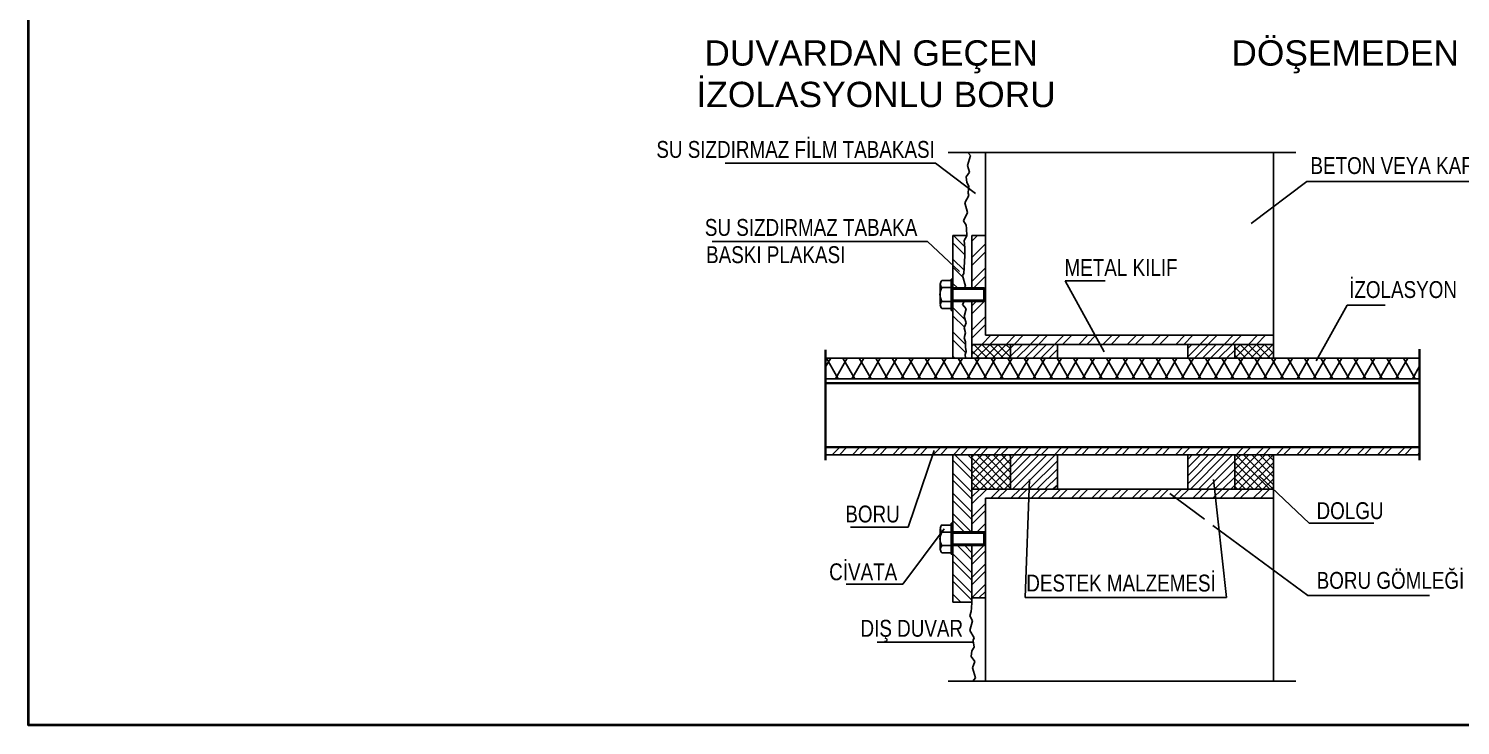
# Model space of a CAD drawing. Header units: centimetres. Extents: x 405464 to 563355, y 50011 to 66875.
# Drawn here: x 548115 to 550153, y 53409 to 54401 of the extents above; entities that cross this region are included whole.
import ezdxf
from ezdxf.enums import TextEntityAlignment as Align

# ---------------------------------------------------------------- set-up
doc = ezdxf.new("R2010")
doc.units = ezdxf.units.CM
doc.layers.get('0').update_dxf_attribs({"lineweight": 9})
for name, color, linetype, lineweight in [('0-KRCN-SHT-DETAY-ÇERÇEVE', 71, 'Continuous', 40), ('0-KRCN-SHT-SOĞUKSU-1-2', 4, 'boru12LINE', 35), ('0-KRCN-SIHHI', 7, 'Continuous', 25), ('0-KRCN-Z-ANTET', 71, 'Continuous', 30)]:
    doc.layers.add(name, color=color, linetype=linetype, lineweight=lineweight)
doc.styles.add('CAP', font='ARIALNB.TTF')
doc.styles.add('M', font='arial.ttf', dxfattribs={"width": 0.8, "height": 15})
doc.linetypes.add('boru12LINE', pattern='A,50,-0.8,["1/2\'\'",CAP,S=7,R=0,X=0,Y=-3],-16', length=66.8)
pattern_1 = [(45, (-1220.17, -325.015), (-7.185903, 7.185903), []), (45, (-1220.17, -319.934), (-7.185903, 7.185903), [])]
pattern_2 = [(45, (-1220.17, -325.015), (-8.62308, 8.62308), []), (45, (-1214.421, -325.015), (-8.62308, 8.62308), [])]
pattern_3 = [(45, (-1220.17, -325.0152), (-2.874361, 2.874361), [])]

# ---------------------------------------------------------------- blocks, each defined once
blk = doc.blocks.new('*X210')
at = {"color": 0, "linetype": 'ByBlock'}
for p, q in [((75486.2, -74449.1), (75483.7, -74451.7)), ((75494.2, -74449.1), (75483.7, -74459.7)), ((75502.2, -74449.1), (75483.7, -74467.7)), ((75510.2, -74449.1), (75483.7, -74475.7)), ((75514.3, -74483), (75483.7, -74452.3)), ((75506.3, -74483), (75483.7, -74460.3)), ((75518.2, -74449.1), (75484.3, -74483)), ((75521.9, -74482.6), (75488.4, -74449.1)), ((75521.9, -74453.4), (75492.3, -74483)), ((75521.9, -74474.6), (75496.4, -74449.1)), ((75521.9, -74461.4), (75500.3, -74483)), ((75521.9, -74466.6), (75504.4, -74449.1)), ((75521.9, -74458.6), (75512.4, -74449.1)), ((75521.9, -74450.6), (75520.4, -74449.1)), ((75749.7, -74449.1), (75743.5, -74455.3)), ((75757.7, -74449.1), (75743.5, -74463.3)), ((75765.7, -74449.1), (75743.5, -74471.3)), ((75773.7, -74449.1), (75743.5, -74479.2)), ((75769.8, -74483), (75743.5, -74456.7)), ((75777.8, -74483), (75743.9, -74449.1)), ((75781.7, -74449.1), (75747.8, -74483)), ((75781.7, -74479), (75751.9, -74449.1)), ((75781.7, -74457), (75755.8, -74483)), ((75781.7, -74471), (75759.9, -74449.1)), ((75781.7, -74463), (75767.9, -74449.1)), ((75781.7, -74455), (75775.8, -74449.1)), ((75498.3, -74483), (75483.7, -74468.3)), ((75490.4, -74483), (75483.7, -74476.3)), ((75521.9, -74469.4), (75508.3, -74483)), ((75761.8, -74483), (75743.5, -74464.7)), ((75753.8, -74483), (75743.5, -74472.7)), ((75781.7, -74465), (75763.8, -74483)), ((75781.7, -74473), (75771.7, -74483)), ((75521.9, -74477.4), (75516.2, -74483)), ((75745.8, -74483), (75743.5, -74480.7)), ((75781.7, -74481), (75779.7, -74483))]:
    blk.add_line(p, q, dxfattribs=at)
blk = doc.blocks.new('*X211')
at = {"color": 0, "linetype": 'ByBlock'}
for p, q in [((75521.9, -74477.4), (75550.1, -74449.1)), ((75521.9, -74469.4), (75542.1, -74449.1)), ((75521.9, -74461.4), (75534.1, -74449.1)), ((75521.9, -74453.4), (75526.2, -74449.1)), ((75524.2, -74483), (75558.1, -74449.1)), ((75532.2, -74483), (75566.1, -74449.1)), ((75540.2, -74483), (75568.4, -74454.8)), ((75548.2, -74483), (75568.4, -74462.8)), ((75697, -74477.9), (75725.8, -74449.1)), ((75697, -74469.9), (75717.8, -74449.1)), ((75697, -74461.9), (75709.8, -74449.1)), ((75697, -74453.9), (75701.8, -74449.1)), ((75699.9, -74483), (75733.8, -74449.1)), ((75707.9, -74483), (75741.7, -74449.1)), ((75715.8, -74483), (75743.5, -74455.3)), ((75556.2, -74483), (75568.4, -74470.8)), ((75723.8, -74483), (75743.5, -74463.3)), ((75731.8, -74483), (75743.5, -74471.3)), ((75564.1, -74483), (75568.4, -74478.8)), ((75739.8, -74483), (75743.5, -74479.2))]:
    blk.add_line(p, q, dxfattribs=at)
blk = doc.blocks.new('G$CF3E9D1B5')
at = {"layer": '0-KRCN-SIHHI', "linetype": 'Continuous'}
h = blk.add_hatch(dxfattribs=at)
h.set_pattern_fill('ANSI32', color=8, scale=32.519683, angle=90, style=0)
h.set_pattern_definition([(135, (-1220.17, -325.015), (-8.62308, -8.62308), []), (135, (-1220.17, -319.266), (-8.62308, -8.62308), [])])
h.paths.add_polyline_path([(666.3, -767.7), (666.3, -762.2), (665.8, -756.9), (667.8, -753.6), (667.8, -753.3), (657.9, -753.3), (657.9, -790.6), (666.1, -790.6), (666.8, -789.3), (664.8, -781.7), (665.7, -780.4)])
h.paths.add_polyline_path([(657.9, -840.6), (666.9, -840.6), (666.6, -838), (667.2, -835.8), (666.8, -832.7), (666.9, -829.1), (666, -826.1), (666.8, -822.6), (666, -819.1), (667.3, -815.5), (665.8, -811), (667.3, -805.4), (664.8, -802.4), (665.9, -800.3), (657.9, -800.3)])
h = blk.add_hatch(dxfattribs=at)
h.set_pattern_fill('ANSI32', color=8, scale=32.519683, style=0)
h.set_pattern_definition(pattern_2)
h.paths.add_polyline_path([(681.1, -753.3), (671.4, -753.3), (671.4, -790.6), (680, -790.6), (681.1, -791.6)])
h = blk.add_hatch(dxfattribs=at)
h.set_pattern_fill('ANSI32', color=8, scale=32.519683, style=0)
h.set_pattern_definition(pattern_2)
h.paths.add_polyline_path([(681.1, -824.3), (681.1, -799.3), (680, -800.3), (671.4, -800.3), (671.4, -830.8), (886, -830.8), (886, -824.3)])
h = blk.add_hatch(dxfattribs=at)
h.set_pattern_fill('ANSI37', color=8, scale=32.519683, angle=90, style=0)
h.set_pattern_definition([(135, (-1220.17, -325.0152), (-2.874361, -2.874361), []), (225, (-1220.17, -325.0152), (2.874361, -2.874361), [])])
h.paths.add_polyline_path([(886, -840.6), (886, -830.8), (858.5, -830.8), (858.5, -840.6)])
h.paths.add_polyline_path([(698.9, -840.6), (698.9, -830.8), (671.4, -830.8), (671.4, -840.6)])
h = blk.add_hatch(dxfattribs=at)
h.set_pattern_fill('ANSI31', color=8, scale=32.519683, style=0)
h.set_pattern_definition(pattern_3)
h.paths.add_polyline_path([(698.9, -830.8), (698.9, -840.6), (732.4, -840.6), (732.4, -830.8)])
h = blk.add_hatch(dxfattribs=at)
h.set_pattern_fill('ANSI31', color=8, scale=32.519683, style=0)
h.set_pattern_definition(pattern_3)
h.paths.add_polyline_path([(825, -830.8), (825, -840.6), (858.5, -840.6), (858.5, -830.8)])
h = blk.add_hatch(dxfattribs=at)
h.set_pattern_fill('STEEL', color=21, scale=81.299207, style=0)
h.set_pattern_definition(pattern_1)
h.paths.add_polyline_path([(567.3, -904), (567.3, -909.3), (990.1, -909.3), (990.1, -904)])
h = blk.add_hatch(dxfattribs=at)
h.set_pattern_fill('STEEL', color=8, scale=81.299207, angle=90, style=0)
h.set_pattern_definition([(135, (-1220.17, -325.015), (-7.185903, -7.185903), []), (135, (-1225.251, -325.015), (-7.185903, -7.185903), [])])
h.paths.add_polyline_path([(671.4, -1014.1), (671.4, -973.9), (657.9, -973.9), (657.9, -1014.1)])
h.paths.add_polyline_path([(657.9, -909.3), (657.9, -964.2), (671.4, -964.2), (671.4, -909.3)])
h = blk.add_hatch(dxfattribs=at)
h.set_pattern_fill('STEEL', color=8, scale=81.299207, style=0)
h.set_pattern_definition(pattern_1)
h.paths.add_polyline_path([(886, -940.2), (886, -933.7), (671.4, -933.7), (671.4, -964.2), (680, -964.2), (681.1, -965.2), (681.1, -940.2)])
h = blk.add_hatch(dxfattribs=at)
h.set_pattern_fill('STEEL', color=8, scale=81.299207, style=0)
h.set_pattern_definition(pattern_1)
h.paths.add_polyline_path([(671.4, -1011.2), (681.1, -1011.2), (681.1, -972.9), (680, -973.9), (671.4, -973.9)])
at = {"layer": '0-KRCN-SHT-DETAY-ÇERÇEVE'}
blk.add_lwpolyline([(1576.4, -1101.8), (0, -1101.8), (0, 0), (1576.4, 0)], close=True, dxfattribs=at)
at = {"layer": '0-KRCN-SHT-SOĞUKSU-1-2', "linetype": 'Continuous', "ltscale": 0.9}
for p, q in [((567.3, -834.6, 108.5), (567.3, -913.2, 108.5)), ((990.1, -834.2, 108.5), (990.1, -913.2, 108.5)), ((567.3, -858.5, 108.5), (990.1, -858.5, 108.5)), ((567.3, -904, 108.5), (990.1, -904, 108.5))]:
    blk.add_line(p, q, dxfattribs=at)
at = {"layer": '0-KRCN-SIHHI', "color": 7}
for p, q in [((645.4, -701.9, 108.5), (495.7, -701.9, 108.5)), ((673.9, -723.4, 108.5), (645.4, -701.9, 108.5)), ((870.2, -744.8, 108.5), (909.9, -715, 108.5)), ((909.9, -715, 108.5), (1049.5, -715, 108.5)), ((639.9, -757.6, 108.5), (486.5, -757.6, 108.5)), ((662.5, -778.9, 108.5), (639.9, -757.6, 108.5)), ((765.6, -836, 108.5), (737.8, -785.7, 108.5)), ((737.8, -785.7, 108.5), (766.3, -785.7, 108.5)), ((916.4, -842.4, 108.5), (938.6, -803, 108.5)), ((938.6, -803, 108.5), (965.5, -803, 108.5)), ((644.5, -906.4, 108.5), (626.1, -960.8, 108.5)), ((712.3, -927, 108.5), (709.3, -1010.9, 108.5)), ((843.3, -927, 108.5), (852.6, -1010.9, 108.5)), ((875.6, -924, 108.5), (911.5, -957.9, 108.5)), ((812.3, -937, 108.5), (836.9, -955.1, 108.5)), ((911.5, -957.9, 108.5), (957.5, -957.9, 108.5)), ((626.1, -960.8, 108.5), (585.1, -960.8, 108.5)), ((651.7, -962.1, 108.5), (622.2, -1001.3, 108.5)), ((843, -959.7, 108.5), (910.5, -1009.5, 108.5)), ((622.2, -1001.3, 108.5), (582, -1001.3, 108.5)), ((852.6, -1010.9, 108.5), (709.3, -1010.9, 108.5)), ((910.5, -1009.5, 108.5), (997.1, -1009.5, 108.5)), ((672, -1042.6, 108.5), (603.9, -1042.6, 108.5))]:
    blk.add_line(p, q, dxfattribs=at)
at = {"layer": '0-KRCN-SIHHI', "color": 8}
for p, q in [((654.5, -694.2, 108.5), (902, -694.2, 108.5)), ((668.3, -703.6, 108.5), (670.3, -696.4, 108.5)), ((670.3, -696.4, 108.5), (668.6, -694.2, 108.5)), ((681.1, -694.2, 108.5), (681.1, -824.3, 108.5)), ((886, -694.2, 108.5), (886, -840.6, 108.5)), ((667.3, -711.7, 108.5), (669.8, -708.2, 108.5)), ((667.8, -715.7, 108.5), (667.3, -711.7, 108.5)), ((669.8, -708.2, 108.5), (668.3, -703.6, 108.5)), ((669.3, -718.3, 108.5), (667.8, -715.7, 108.5)), ((668.8, -722.8, 108.5), (669.3, -718.3, 108.5)), ((668.8, -723.3, 108.5), (668.8, -722.8, 108.5)), ((669.3, -724.9, 108.5), (668.8, -723.3, 108.5)), ((666.3, -730.2, 108.5), (669.3, -724.9, 108.5)), ((668.3, -737, 108.5), (666.3, -730.2, 108.5)), ((665.3, -743, 108.5), (668.3, -737, 108.5)), ((667.3, -746.1, 108.5), (665.3, -743, 108.5)), ((657.9, -753.3, 108.5), (657.9, -840.6, 108.5)), ((657.9, -753.3, 108.5), (667.8, -753.3, 108.5)), ((665.8, -756.9, 108.5), (667.8, -753.6, 108.5)), ((667.6, -748.4, 108.5), (667.3, -746.1, 108.5)), ((667.8, -753.6, 108.5), (667.6, -748.4, 108.5)), ((671.4, -753.3, 108.5), (681.1, -753.3, 108.5)), ((671.4, -753.3, 108.5), (671.4, -790.6, 108.5)), ((666.3, -762.2, 108.5), (665.8, -756.9, 108.5)), ((666.3, -767.7, 108.5), (666.3, -762.2, 108.5)), ((665.7, -780.4, 108.5), (666.3, -767.7, 108.5)), ((664.8, -781.7, 108.5), (665.7, -780.4, 108.5)), ((666.8, -789.3, 108.5), (664.8, -781.7, 108.5)), ((666.1, -790.6, 108.5), (666.8, -789.3, 108.5)), ((664.8, -802.4, 108.5), (665.9, -800.3, 108.5)), ((667.3, -805.4, 108.5), (664.8, -802.4, 108.5)), ((671.4, -800.3, 108.5), (671.4, -840.6, 108.5)), ((665.8, -811, 108.5), (667.3, -805.4, 108.5)), ((667.3, -815.5, 108.5), (665.8, -811, 108.5)), ((666, -819.1, 108.5), (667.3, -815.5, 108.5)), ((666.8, -822.6, 108.5), (666, -819.1, 108.5)), ((666, -826.1, 108.5), (666.8, -822.6, 108.5)), ((681.1, -824.3, 108.5), (886, -824.3, 108.5)), ((666.9, -829.1, 108.5), (666, -826.1, 108.5)), ((666.8, -832.7, 108.5), (666.9, -829.1, 108.5)), ((667.2, -835.8, 108.5), (666.8, -832.7, 108.5)), ((671.4, -830.8, 108.5), (886, -830.8, 108.5)), ((698.9, -830.8, 108.5), (698.9, -840.6, 108.5)), ((732.4, -830.8, 108.5), (732.4, -840.6, 108.5)), ((825, -830.8, 108.5), (825, -840.6, 108.5)), ((858.5, -830.8, 108.5), (858.5, -840.6, 108.5)), ((657.9, -1014.1, 108.5), (657.9, -909.3, 108.5)), ((671.4, -964.2, 108.5), (671.4, -909.3, 108.5)), ((698.9, -933.7, 108.5), (698.9, -909.3, 108.5)), ((732.4, -933.7, 108.5), (732.4, -909.3, 108.5)), ((825, -933.7, 108.5), (825, -909.3, 108.5)), ((858.5, -933.7, 108.5), (858.5, -909.3, 108.5)), ((886, -1070.3, 108.5), (886, -909.3, 108.5)), ((671.4, -933.7, 108.5), (886, -933.7, 108.5)), ((681.1, -940.2, 108.5), (886, -940.2, 108.5)), ((681.1, -1070.3, 108.5), (681.1, -940.2, 108.5)), ((671.4, -1014.1, 108.5), (671.4, -973.9, 108.5)), ((657.9, -1014.1, 108.5), (671.4, -1014.1, 108.5)), ((671.2, -1018.5, 108.5), (670.9, -1020.8, 108.5)), ((671.4, -1014.1, 108.5), (671.2, -1018.5, 108.5)), ((671.4, -1011.2, 108.5), (681.1, -1011.2, 108.5)), ((670.9, -1020.8, 108.5), (669.9, -1023.8, 108.5)), ((669.9, -1023.8, 108.5), (671.9, -1027.5, 108.5)), ((671.9, -1027.5, 108.5), (669.9, -1034.3, 108.5)), ((669.9, -1034.3, 108.5), (672.9, -1039.6, 108.5)), ((671.4, -1048.8, 108.5), (670.9, -1052.8, 108.5)), ((672.9, -1046.2, 108.5), (671.4, -1048.8, 108.5)), ((672.9, -1039.6, 108.5), (672.4, -1041.2, 108.5)), ((672.4, -1041.2, 108.5), (672.4, -1041.7, 108.5)), ((672.4, -1041.7, 108.5), (672.9, -1046.2, 108.5)), ((670.9, -1052.8, 108.5), (673.4, -1056.3, 108.5)), ((673.4, -1056.3, 108.5), (671.9, -1060.9, 108.5)), ((671.9, -1060.9, 108.5), (673.9, -1068.1, 108.5)), ((673.9, -1068.1, 108.5), (672.1, -1070.3, 108.5)), ((654.5, -1070.3, 108.5), (902, -1070.3, 108.5))]:
    blk.add_line(p, q, dxfattribs=at)
at = {"layer": '0-KRCN-SIHHI', "color": 4}
for p, q in [((656.6, -806.6, 108.5), (656.6, -784.5, 108.5)), ((657.9, -784.5, 108.5), (656.6, -784.5, 108.5)), ((657.9, -806.6, 108.5), (657.9, -784.5, 108.5)), ((648.9, -787.7, 108.5), (648.9, -802.5, 108.5)), ((656.6, -785.4, 108.5), (650.1, -785.4, 108.5)), ((656.6, -790.4, 108.5), (650.1, -790.4, 108.5)), ((657.9, -790.6, 108.5), (680, -790.6, 108.5)), ((657.9, -791.6, 108.5), (681.1, -791.6, 108.5)), ((681.1, -791.6, 108.5), (680, -790.6, 108.5)), ((680, -800.3, 108.5), (680, -790.6, 108.5)), ((681.1, -799.3, 108.5), (681.1, -791.6, 108.5)), ((656.6, -800.2, 108.5), (650.1, -800.2, 108.5)), ((657.8, -800.3, 108.5), (680, -800.3, 108.5)), ((657.9, -799.3, 108.5), (681.1, -799.3, 108.5)), ((681.1, -799.3, 108.5), (680, -800.3, 108.5)), ((656.6, -805.2, 108.5), (650.1, -805.2, 108.5)), ((657.9, -806.6, 108.5), (656.6, -806.6, 108.5)), ((656.6, -957.9, 108.5), (656.6, -980, 108.5)), ((657.9, -957.9, 108.5), (656.6, -957.9, 108.5)), ((657.9, -957.9, 108.5), (657.9, -980, 108.5)), ((648.9, -976.8, 108.5), (648.9, -962, 108.5)), ((656.6, -959.3, 108.5), (650.1, -959.3, 108.5)), ((656.6, -964.3, 108.5), (650.1, -964.3, 108.5)), ((657.8, -964.2, 108.5), (680, -964.2, 108.5)), ((657.9, -965.2, 108.5), (681.1, -965.2, 108.5)), ((680, -964.2, 108.5), (680, -973.9, 108.5)), ((681.1, -965.2, 108.5), (680, -964.2, 108.5)), ((681.1, -965.2, 108.5), (681.1, -972.9, 108.5)), ((656.6, -974, 108.5), (650.1, -974, 108.5)), ((657.9, -972.9, 108.5), (681.1, -972.9, 108.5)), ((657.9, -973.9, 108.5), (680, -973.9, 108.5)), ((681.1, -972.9, 108.5), (680, -973.9, 108.5)), ((656.6, -979.1, 108.5), (650.1, -979.1, 108.5)), ((657.9, -980, 108.5), (656.6, -980, 108.5))]:
    blk.add_line(p, q, dxfattribs=at)
at = {"layer": '0-KRCN-SIHHI', "color": 21}
for p, q in [((567.3, -840.6, 108.5), (990.1, -840.6, 108.5)), ((567.3, -846.8, 108.5), (570.9, -840.6, 108.5)), ((576.2, -855.2, 108.5), (567.8, -840.6, 108.5)), ((574.2, -855.2, 108.5), (582.7, -840.6, 108.5)), ((588, -855.2, 108.5), (579.5, -840.6, 108.5)), ((585.9, -855.2, 108.5), (594.4, -840.6, 108.5)), ((599.7, -855.2, 108.5), (591.2, -840.6, 108.5)), ((597.7, -855.2, 108.5), (606.1, -840.6, 108.5)), ((611.4, -855.2, 108.5), (603, -840.6, 108.5)), ((609.4, -855.2, 108.5), (617.9, -840.6, 108.5)), ((623.2, -855.2, 108.5), (614.7, -840.6, 108.5)), ((621.1, -855.2, 108.5), (629.6, -840.6, 108.5)), ((634.9, -855.2, 108.5), (626.4, -840.6, 108.5)), ((632.9, -855.2, 108.5), (641.3, -840.6, 108.5)), ((646.6, -855.2, 108.5), (638.2, -840.6, 108.5)), ((644.6, -855.2, 108.5), (653.1, -840.6, 108.5)), ((658.4, -855.2, 108.5), (649.9, -840.6, 108.5)), ((656.3, -855.2, 108.5), (664.8, -840.6, 108.5)), ((670.1, -855.2, 108.5), (661.6, -840.6, 108.5)), ((668.1, -855.2, 108.5), (676.5, -840.6, 108.5)), ((681.8, -855.2, 108.5), (673.4, -840.6, 108.5)), ((679.8, -855.2, 108.5), (688.3, -840.6, 108.5)), ((693.6, -855.2, 108.5), (685.1, -840.6, 108.5)), ((691.6, -855.2, 108.5), (700, -840.6, 108.5)), ((705.3, -855.2, 108.5), (696.9, -840.6, 108.5)), ((703.3, -855.2, 108.5), (711.7, -840.6, 108.5)), ((717, -855.2, 108.5), (708.6, -840.6, 108.5)), ((715, -855.2, 108.5), (723.5, -840.6, 108.5)), ((728.8, -855.2, 108.5), (720.3, -840.6, 108.5)), ((726.8, -855.2, 108.5), (735.2, -840.6, 108.5)), ((740.5, -855.2, 108.5), (732.1, -840.6, 108.5)), ((738.5, -855.2, 108.5), (746.9, -840.6, 108.5)), ((752.2, -855.2, 108.5), (743.8, -840.6, 108.5)), ((750.2, -855.2, 108.5), (758.7, -840.6, 108.5)), ((764, -855.2, 108.5), (755.5, -840.6, 108.5)), ((762, -855.2, 108.5), (770.4, -840.6, 108.5)), ((775.7, -855.2, 108.5), (767.3, -840.6, 108.5)), ((773.7, -855.2, 108.5), (782.1, -840.6, 108.5)), ((787.4, -855.2, 108.5), (779, -840.6, 108.5)), ((785.4, -855.2, 108.5), (793.9, -840.6, 108.5)), ((799.2, -855.2, 108.5), (790.7, -840.6, 108.5)), ((797.2, -855.2, 108.5), (805.6, -840.6, 108.5)), ((810.9, -855.2, 108.5), (802.5, -840.6, 108.5)), ((808.9, -855.2, 108.5), (817.3, -840.6, 108.5)), ((822.6, -855.2, 108.5), (814.2, -840.6, 108.5)), ((820.6, -855.2, 108.5), (829.1, -840.6, 108.5)), ((834.4, -855.2, 108.5), (825.9, -840.6, 108.5)), ((832.4, -855.2, 108.5), (840.8, -840.6, 108.5)), ((846.1, -855.2, 108.5), (837.7, -840.6, 108.5)), ((844.1, -855.2, 108.5), (852.5, -840.6, 108.5)), ((857.8, -855.2, 108.5), (849.4, -840.6, 108.5)), ((855.8, -855.2, 108.5), (864.3, -840.6, 108.5)), ((869.6, -855.2, 108.5), (861.1, -840.6, 108.5)), ((867.6, -855.2, 108.5), (876, -840.6, 108.5)), ((881.3, -855.2, 108.5), (872.9, -840.6, 108.5)), ((879.3, -855.2, 108.5), (887.8, -840.6, 108.5)), ((893.1, -855.2, 108.5), (884.6, -840.6, 108.5)), ((891, -855.2, 108.5), (899.5, -840.6, 108.5)), ((904.8, -855.2, 108.5), (896.3, -840.6, 108.5)), ((902.8, -855.2, 108.5), (911.2, -840.6, 108.5)), ((916.5, -855.2, 108.5), (908.1, -840.6, 108.5)), ((914.5, -855.2, 108.5), (923, -840.6, 108.5)), ((928.3, -855.2, 108.5), (919.8, -840.6, 108.5)), ((926.2, -855.2, 108.5), (934.7, -840.6, 108.5)), ((940, -855.2, 108.5), (931.5, -840.6, 108.5)), ((938, -855.2, 108.5), (946.4, -840.6, 108.5)), ((951.7, -855.2, 108.5), (943.3, -840.6, 108.5)), ((949.7, -855.2, 108.5), (958.2, -840.6, 108.5)), ((963.5, -855.2, 108.5), (955, -840.6, 108.5)), ((961.4, -855.2, 108.5), (969.9, -840.6, 108.5)), ((975.2, -855.2, 108.5), (966.7, -840.6, 108.5)), ((973.2, -855.2, 108.5), (981.6, -840.6, 108.5)), ((986.9, -855.2, 108.5), (978.5, -840.6, 108.5)), ((567.3, -855.2, 108.5), (990.1, -855.2, 108.5)), ((984.9, -855.2, 108.5), (990.1, -846.3, 108.5)), ((567.3, -909.3, 108.5), (990.1, -909.3, 108.5))]:
    blk.add_line(p, q, dxfattribs=at)
at = {"layer": '0-KRCN-SIHHI', "color": 2}
for p, q in [((666.6, -838, 108.5), (667.2, -835.8, 108.5)), ((666.9, -840.6, 108.5), (666.6, -838, 108.5))]:
    blk.add_line(p, q, dxfattribs=at)
at = {"layer": '0-KRCN-SIHHI', "color": 4}
for centre, radius, start, end in [((658.3, -795.3, 108.5), 9.61, 149.4963, 210.5037), ((652.1, -787.9, 108.5), 3.18, 128.7042, 231.9881), ((652, -802.7, 108.5), 3.14, 127.1219, 233.7695), ((658.3, -969.2, 108.5), 9.61, 149.4963, 210.5037), ((652, -961.8, 108.5), 3.14, 126.2305, 232.8781), ((652.1, -976.6, 108.5), 3.18, 128.0119, 231.2958)]:
    blk.add_arc(centre, radius, start, end, dxfattribs=at)
at = {"layer": '0-KRCN-SIHHI', "color": 8, "linetype": 'Continuous', "xscale": 0.7200000000000001, "yscale": 0.7200000000000001, "zscale": 0.7200000000000001}
for name in ['*X210', '*X211']:
    blk.add_blockref(name, (-53676.8, 52694.1, 108.5), dxfattribs=at)
at = {"layer": '0-KRCN-SIHHI', "color": 7, "style": 'M', "width": 0.8}
for s, p in [('SU SIZDIRMAZ FİLM TABAKASI', (446.8, -698.1, 108.5)), ('BETON VEYA KARGIR DUVAR', (912.4, -709.6, 108.5)), ('SU SIZDIRMAZ TABAKA', (481.3, -753.6, 108.5)), ('BASKI PLAKASI', (482.2, -773, 108.5)), ('METAL KILIF', (737.3, -782.1, 108.5)), ('İZOLASYON', (939.9, -797.8, 108.5)), ('BORU', (581.3, -957.5, 108.5)), ('DOLGU', (916.7, -955.1, 108.5)), ('CİVATA', (569.8, -998.6, 108.5)), ('DESTEK MALZEMESİ', (710.1, -1006.6, 108.5)), ('BORU GÖMLEĞİ', (916.8, -1004.7, 108.5)), ('DIŞ DUVAR', (592.1, -1038.8, 108.5))]:
    blk.add_text(s, height=12, dxfattribs=at).set_placement(p)
at = {"layer": '0-KRCN-Z-ANTET', "style": 'M'}
for s, p in [('DÖŞEMEDEN GEÇİŞ', (979.7, -632.5, 108.5)), ('DUVARDAN GEÇEN ', (603.2, -632.5, 108.5)), ('İZOLASYONLU BORU', (603.2, -662, 108.5))]:
    blk.add_text(s, height=18, dxfattribs=at).set_placement(p, align=Align.CENTER)
blk = doc.blocks.new('*U197')
at = {"layer": '0-KRCN-SHT-DETAY-ÇERÇEVE', "xscale": 2, "yscale": 2, "zscale": 2}
blk.add_blockref('G$CF3E9D1B5', (0, 0), dxfattribs=at)

msp = doc.modelspace()

# ---------------------------------------------------------------- block references
at = {"layer": '0-KRCN-SHT-DETAY-ÇERÇEVE'}
msp.add_blockref('*U197', (548114.5, 55613.1), dxfattribs=at)

doc.saveas('drawing.dxf')
